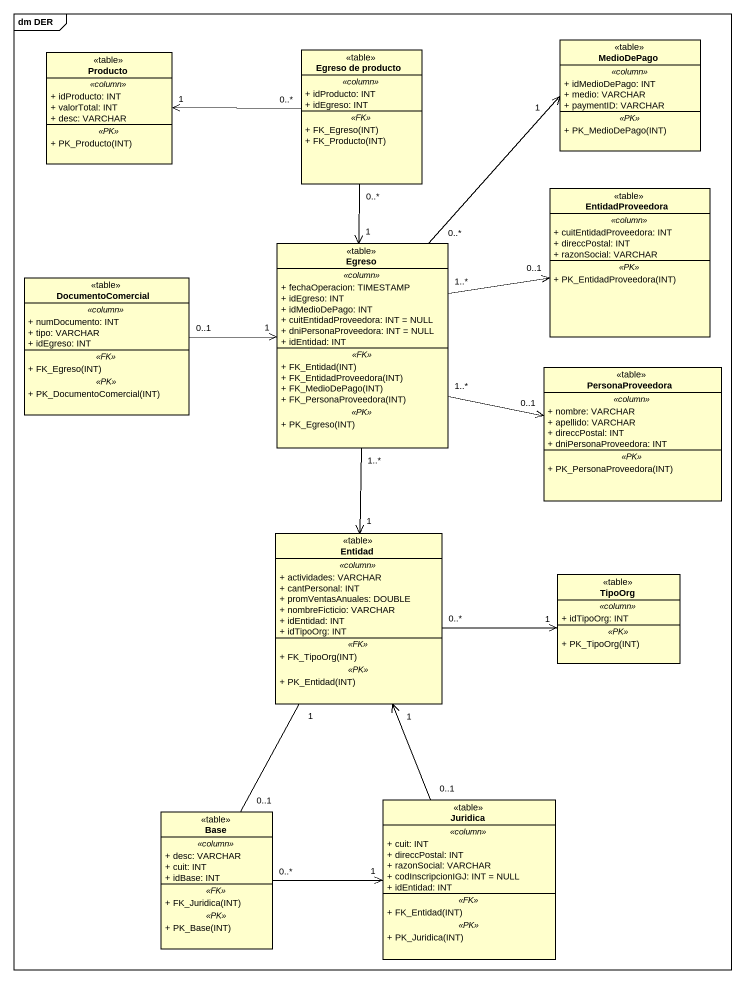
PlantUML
@startuml
mainframe dm DER
hide circle
hide empty members
skinparam classAttributeIconSize 0
class MedioDePago <<table>> {
  .. <<column>> ..
  + idMedioDePago: INT
  + medio: VARCHAR
  + paymentID: VARCHAR
  .. <<PK>> ..
  + PK_MedioDePago(INT)
}
class Producto <<table>> {
  .. <<column>> ..
  + idProducto: INT
  + valorTotal: INT
  + desc: VARCHAR
  .. <<PK>> ..
  + PK_Producto(INT)
}
class "Egreso de producto" as Egreso_de_producto <<table>> {
  .. <<column>> ..
  + idProducto: INT
  + idEgreso: INT
  .. <<FK>> ..
  + FK_Egreso(INT)
  + FK_Producto(INT)
}
class EntidadProveedora <<table>> {
  .. <<column>> ..
  + cuitEntidadProveedora: INT
  + direccPostal: INT
  + razonSocial: VARCHAR
  .. <<PK>> ..
  + PK_EntidadProveedora(INT)
}
class DocumentoComercial <<table>> {
  .. <<column>> ..
  + numDocumento: INT
  + tipo: VARCHAR
  + idEgreso: INT
  .. <<FK>> ..
  + FK_Egreso(INT)
  .. <<PK>> ..
  + PK_DocumentoComercial(INT)
}
class Egreso <<table>> {
  .. <<column>> ..
  + fechaOperacion: TIMESTAMP
  + idEgreso: INT
  + idMedioDePago: INT
  + cuitEntidadProveedora: INT = NULL
  + dniPersonaProveedora: INT = NULL
  + idEntidad: INT
  .. <<FK>> ..
  + FK_Entidad(INT)
  + FK_EntidadProveedora(INT)
  + FK_MedioDePago(INT)
  + FK_PersonaProveedora(INT)
  .. <<PK>> ..
  + PK_Egreso(INT)
}
class PersonaProveedora <<table>> {
  .. <<column>> ..
  + nombre: VARCHAR
  + apellido: VARCHAR
  + direccPostal: INT
  + dniPersonaProveedora: INT
  .. <<PK>> ..
  + PK_PersonaProveedora(INT)
}
class Entidad <<table>> {
  .. <<column>> ..
  + actividades: VARCHAR
  + cantPersonal: INT
  + promVentasAnuales: DOUBLE
  + nombreFicticio: VARCHAR
  + idEntidad: INT
  + idTipoOrg: INT
  .. <<FK>> ..
  + FK_TipoOrg(INT)
  .. <<PK>> ..
  + PK_Entidad(INT)
}
class TipoOrg <<table>> {
  .. <<column>> ..
  + idTipoOrg: INT
  .. <<PK>> ..
  + PK_TipoOrg(INT)
}
class Base <<table>> {
  .. <<column>> ..
  + desc: VARCHAR
  + cuit: INT
  + idBase: INT
  .. <<FK>> ..
  + FK_Juridica(INT)
  .. <<PK>> ..
  + PK_Base(INT)
}
class Juridica <<table>> {
  .. <<column>> ..
  + cuit: INT
  + direccPostal: INT
  + razonSocial: VARCHAR
  + codInscripcionIGJ: INT = NULL
  + idEntidad: INT
  .. <<FK>> ..
  + FK_Entidad(INT)
  .. <<PK>> ..
  + PK_Juridica(INT)
}
Egreso_de_producto "0..*" -left-> "1" Producto
Egreso_de_producto "0..*" --> "1" Egreso
DocumentoComercial "0..1" -right-> "1" Egreso
Egreso "0..*" -up-> "1" MedioDePago
Egreso "1..*" -right-> "0..1" EntidadProveedora
Egreso "1..*" -right-> "0..1" PersonaProveedora
Egreso "1..*" --> "1" Entidad
Entidad "0..*" -right-> "1" TipoOrg
Base "0..1" -up- "1" Entidad
Base "0..*" -right-> "1" Juridica
Juridica "0..1" -up-> "1" Entidad
@enduml
